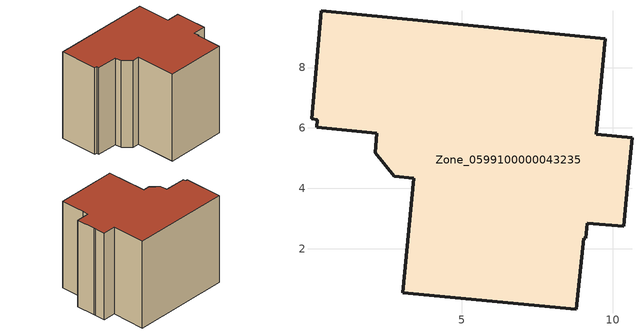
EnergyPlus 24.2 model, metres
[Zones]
Zone_0599100000043235
 floor ground (C_G): 10.54,4.7 10.52,4.56 10.35,2.74 9.15,2.85 9.1,2.34 9.04,2.35 8.79,0.01 3.04,0.55 3.41,4.34 2.77,4.41 2.14,5.18 2.19,5.82 0.2,6.02 0.22,6.27 0.03,6.31 0.35,9.87 9.75,8.95 9.44,5.8 10.63,5.68 z0
 wall outside (C_F): 2.14,5.18 2.77,4.41 3.41,4.34 3.04,0.55 8.79,0.01 9.04,2.35 9.1,2.34 9.15,2.85 10.35,2.74 10.52,4.56 10.54,4.7 10.63,5.68 9.44,5.8 9.75,8.95 0.35,9.87 0.03,6.31 0.22,6.27 0.2,6.02 2.19,5.82 2.14,5.18 z0:8.55
 roof outside (C_R): 10.35,2.74 10.52,4.56 10.54,4.7 10.63,5.68 9.44,5.8 9.75,8.95 0.35,9.87 0.03,6.31 0.22,6.27 0.2,6.02 2.19,5.82 2.14,5.18 2.77,4.41 3.41,4.34 3.04,0.55 8.79,0.01 9.04,2.35 9.1,2.34 9.15,2.85 z8.55
[BUILDING]
Pand.0599100000043235: North Axis=0; Terrain=City; Loads Convergence Tolerance Value=0.04; Temperature Convergence Tolerance Value=0.4; Solar Distribution=FullExterior; Maximum Number of Warmup Days=25; Minimum Number of Warmup Days=1
[Site:Location]
Rotterdam.The.Hague.AP_ZH_NLD Design_Conditions: Latitude=51.96; Longitude=4.45; Time Zone=1; Elevation=-4.5
[SITE:GROUNDTEMPERATURE:BUILDINGSURFACE]
18, 18, 18, 18, 18, 18, 18, 18, 18, 18, 18, 18
[MATERIAL] Thermal Absorptance=0.9; Solar Absorptance=0.7; Visible Absorptance=0.7
Name | Roughness | Thickness | Conductivity | Density | Specific Heat
G.TI.1975-1991 | MediumSmooth | 0.15 | 0.288461 | 540 | 1210
F.TI.1975-1991 | Rough | 0.3 | 0.230769 | 1920 | 840
R.TI.1975-1991 | MediumRough | 0.2 | 0.153846 | 1500 | 1000
[CONSTRUCTION]
C_G: G.TI.1975-1991
C_F: F.TI.1975-1991
C_R: R.TI.1975-1991
[ZONE]
Zone_0599100000043235: Type=1; Multiplier=1; Ceiling Height=Autocalculate; Volume=Autocalculate; Floor Area=autocalculate; Part of Total Floor Area=Yes
[ZONEINFILTRATION:DESIGNFLOWRATE]
Infil_Zone_0599100000043235: Zone or ZoneList or Space or SpaceList=Zone_0599100000043235; Schedule=AlwaysOn; Design Flow Rate Calculation Method=Flow/Area; Flow Rate per Floor Area=0.003; Constant Term Coefficient=1; Temperature Term Coefficient=0; Velocity Term Coefficient=0; Velocity Squared Term Coefficient=0
[HVACTEMPLATE:ZONE:IDEALLOADSAIRSYSTEM]
Zone_0599100000043235: Maximum Heating Supply Air Temperature=50; Minimum Cooling Supply Air Temperature=13; Maximum Heating Supply Air Humidity Ratio=0.0156; Minimum Cooling Supply Air Humidity Ratio=0.0077; Heating Limit=NoLimit; Cooling Limit=NoLimit; Dehumidification Control Type=ConstantSensibleHeatRatio; Cooling Sensible Heat Ratio=0.7; Dehumidification Setpoint=60; Humidification Control Type=None; Humidification Setpoint=30; Outdoor Air Method=None; Outdoor Air Flow Rate per Person=0.00944; Outdoor Air Flow Rate per Zone Floor Area=0; Outdoor Air Flow Rate per Zone=0; Demand Controlled Ventilation Type=None; Outdoor Air Economizer Type=NoEconomizer; Heat Recovery Type=None; Sensible Heat Recovery Effectiveness=0.7; Latent Heat Recovery Effectiveness=0.65
[ZONECONTROL:THERMOSTAT]
ThermostatControl_Zone_0599100000043235: Zone or ZoneList=Zone_0599100000043235; Control Type Schedule=DualSetpointControlType; Control 1=Thermostat_Zone_0599100000043235; Temperature Difference Between Cutout And Setpoint=0
[THERMOSTATSETPOINT:DUALSETPOINT]
Thermostat_Zone_0599100000043235: Heating Setpoint Temperature Schedule=HeatingSetpoint_Zone_0599100000043235; Cooling Setpoint Temperature Schedule=CoolingSetpoint_Zone_0599100000043235
[SCHEDULE:COMPACT]
HeatingSetpoint_Zone_0599100000043235: Through: 12/31, For: AllDays, Until: 24:00, 21
CoolingSetpoint_Zone_0599100000043235: Through: 12/31, For: AllDays, Until: 24:00, 24
DualSetpointControlType: Through: 12/31, For: AllDays, Until: 24:00, 4
AlwaysOn: Through: 12/31, For: AllDays, Until: 24:00, 1
